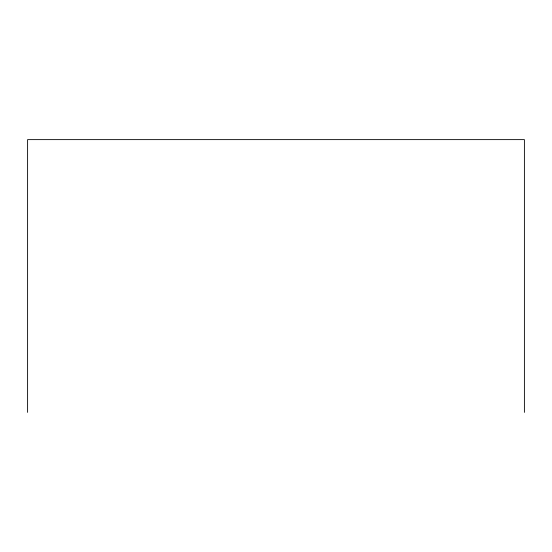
<?xml version="1.0" encoding="UTF-8"?>
<svg xmlns="http://www.w3.org/2000/svg" width="552" height="552" viewBox="0 0 552 552"><rect width="100%" height="100%" fill="white"/><g stroke="black" fill="none" stroke-linecap="round" stroke-linejoin="round"><path stroke-width="0.83" d="M524.4 412.378L524.4 139.621L27.6 139.621L27.6 412.378"/></g></svg>
